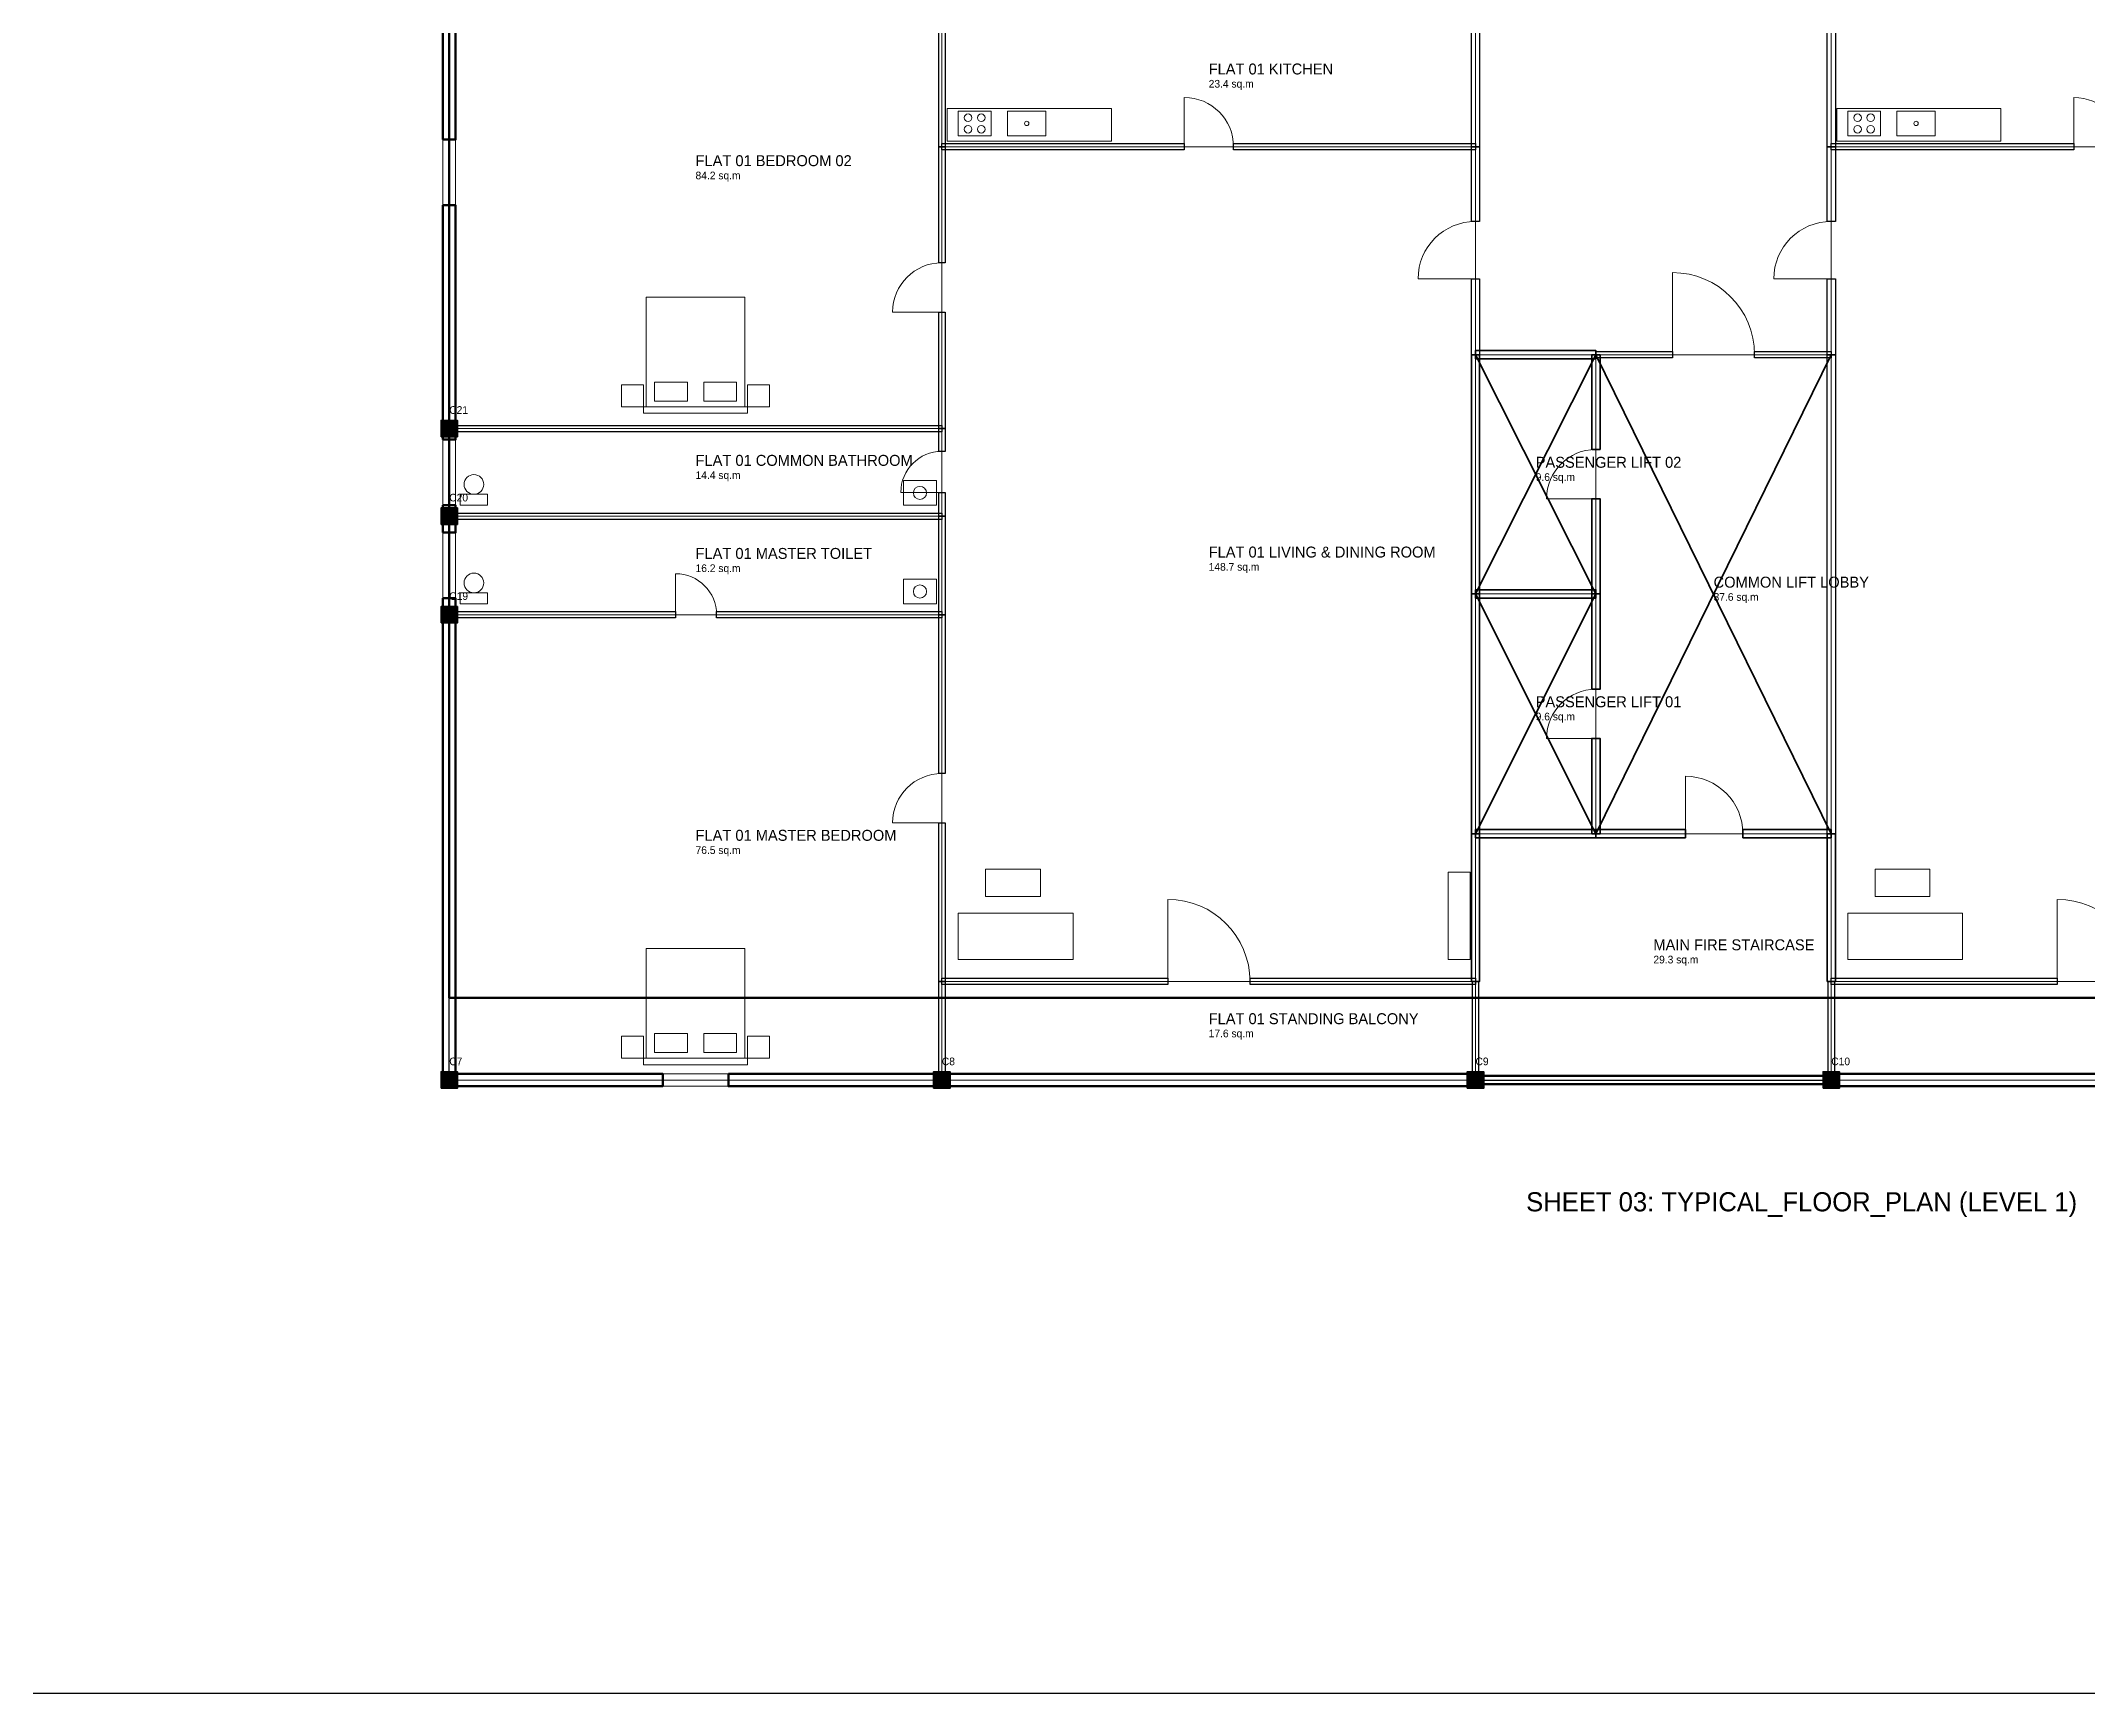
# Model space of a CAD drawing. Header units: millimetres. Extents: x -3000 to 118080, y -8200 to 53000.
# Drawn here: x 57540 to 94923, y -8200 to 21983 of the extents above; entities that cross this region are included whole.
import ezdxf

# ---------------------------------------------------------------- set-up
doc = ezdxf.new("R2010")
doc.units = ezdxf.units.MM
for name, color, linetype, lineweight in [('A-ANNO', 7, 'Continuous', 25), ('A-BALC', 2, 'Continuous', 25), ('A-DOOR', 4, 'Continuous', 18), ('A-FURN', 251, 'Continuous', 13), ('A-GLAZ', 140, 'Continuous', 13), ('A-HATCH', 8, 'Continuous', 9), ('A-LIFT', 30, 'Continuous', 35), ('A-ROOM-AREA', 9, 'Continuous', 15), ('A-ROOM-NAME', 7, 'Continuous', 20), ('A-TEXT', 7, 'Continuous', 18), ('A-WALL-EXT', 3, 'Continuous', 50), ('A-WALL-INT', 8, 'Continuous', 25), ('A-WINDOW', 5, 'Continuous', 18), ('S-BEAM', 6, 'Continuous', 25), ('S-COLUMN', 1, 'Continuous', 35)]:
    doc.layers.add(name, color=color, linetype=linetype, lineweight=lineweight)

msp = doc.modelspace()

# ---------------------------------------------------------------- hatches: boundary and pattern name
at = {"layer": 'A-HATCH'}
for points in [[(64850, 14750), (65150, 14750), (65150, 15050), (64850, 15050)], [(64850, 13150), (65150, 13150), (65150, 13450), (64850, 13450)], [(64850, 11350), (65150, 11350), (65150, 11650), (64850, 11650)], [(64850, 2850), (65150, 2850), (65150, 3150), (64850, 3150)], [(73850, 2850), (74150, 2850), (74150, 3150), (73850, 3150)], [(83600, 2850), (83900, 2850), (83900, 3150), (83600, 3150)], [(90100, 2850), (90400, 2850), (90400, 3150), (90100, 3150)]]:
    msp.add_hatch(color=256, dxfattribs=at).paths.add_polyline_path(points, flags=0)

# ---------------------------------------------------------------- linework, layer by layer
at = {"layer": 'A-ANNO'}
msp.add_lwpolyline([(-3000, -8200), (112150, -8200), (112150, 53000), (-3000, 53000)], close=True, dxfattribs=at)
at = {"layer": 'A-BALC'}
for points in [[(73942.5, 3000), (73942.5, 4800), (74057.5, 4800), (74057.5, 3000)], [(74000, 4857.5), (78130, 4857.5), (78130, 4742.5), (74000, 4742.5)], [(79630, 4857.5), (83750, 4857.5), (83750, 4742.5), (79630, 4742.5)], [(83692.5, 3000), (83692.5, 4800), (83807.5, 4800), (83807.5, 3000)], [(90192.5, 3000), (90192.5, 4800), (90307.5, 4800), (90307.5, 3000)], [(90250, 4857.5), (94380, 4857.5), (94380, 4742.5), (90250, 4742.5)]]:
    msp.add_lwpolyline(points, close=True, dxfattribs=at)
at = {"layer": 'A-DOOR'}
for p, q in [((78430, 20050), (78430, 20950)), ((94680, 20050), (94680, 20950)), ((83750, 17635), (82700, 17635)), ((87350, 16250), (87350, 17750)), ((90250, 17635), (89200, 17635)), ((74000, 17030), (73100, 17030)), ((74000, 13735), (73250, 13735)), ((85950, 13620), (85050, 13620)), ((69135, 11500), (69135, 12250)), ((85950, 9240), (85050, 9240)), ((87585, 7500), (87585, 8550)), ((74000, 7700), (73100, 7700)), ((78130, 4800), (78130, 6300)), ((94380, 4800), (94380, 6300))]:
    msp.add_line(p, q, dxfattribs=at)
for centre, radius, start, end in [((78430, 20050), 900, 0, 90), ((94680, 20050), 900, 0, 90), ((83750, 17635), 1050, 90, 180), ((90250, 17635), 1050, 90, 180), ((74000, 17030), 900, 90, 180), ((87350, 16250), 1500, 0, 90), ((74000, 13735), 750, 90, 180), ((85950, 13620), 900, 90, 180), ((69135, 11500), 750, 0, 90), ((85950, 9240), 900, 90, 180), ((74000, 7700), 900, 90, 180), ((87585, 7500), 1050, 0, 90), ((78130, 4800), 1500, 0, 90), ((94380, 4800), 1500, 0, 90)]:
    msp.add_arc(centre, radius, start, end, dxfattribs=at)
at = {"layer": 'A-FURN'}
for points in [[(74100, 20150), (77100, 20150), (77100, 20750), (74100, 20750)], [(74300, 20250), (74900, 20250), (74900, 20700), (74300, 20700)], [(75200, 20250), (75900, 20250), (75900, 20700), (75200, 20700)], [(90350, 20150), (93350, 20150), (93350, 20750), (90350, 20750)], [(90550, 20250), (91150, 20250), (91150, 20700), (90550, 20700)], [(91450, 20250), (92150, 20250), (92150, 20700), (91450, 20700)], [(68600, 15300), (70400, 15300), (70400, 17300), (68600, 17300)], [(68750, 15400), (69350, 15400), (69350, 15750), (68750, 15750)], [(69650, 15400), (70250, 15400), (70250, 15750), (69650, 15750)], [(68150, 15300), (68550, 15300), (68550, 15700), (68150, 15700)], [(70450, 15300), (70850, 15300), (70850, 15700), (70450, 15700)], [(68550, 15180), (70450, 15180), (70450, 15300), (68550, 15300)], [(73300, 13500), (73900, 13500), (73900, 13950), (73300, 13950)], [(65200, 13500), (65700, 13500), (65700, 13700), (65200, 13700)], [(73300, 11700), (73900, 11700), (73900, 12150), (73300, 12150)], [(65200, 11700), (65700, 11700), (65700, 11900), (65200, 11900)], [(74800, 6350), (75800, 6350), (75800, 6850), (74800, 6850)], [(83250, 5200), (83650, 5200), (83650, 6800), (83250, 6800)], [(91050, 6350), (92050, 6350), (92050, 6850), (91050, 6850)], [(74300, 5200), (76400, 5200), (76400, 6050), (74300, 6050)], [(90550, 5200), (92650, 5200), (92650, 6050), (90550, 6050)], [(68600, 3400), (70400, 3400), (70400, 5400), (68600, 5400)], [(68150, 3400), (68550, 3400), (68550, 3800), (68150, 3800)], [(68750, 3500), (69350, 3500), (69350, 3850), (68750, 3850)], [(69650, 3500), (70250, 3500), (70250, 3850), (69650, 3850)], [(70450, 3400), (70850, 3400), (70850, 3800), (70450, 3800)], [(68550, 3280), (70450, 3280), (70450, 3400), (68550, 3400)]]:
    msp.add_lwpolyline(points, close=True, dxfattribs=at)
for centre, radius in [((74480, 20580), 70), ((74720, 20580), 70), ((90730, 20580), 70), ((90970, 20580), 70), ((74480, 20370), 70), ((74720, 20370), 70), ((75550, 20475), 40), ((90730, 20370), 70), ((90970, 20370), 70), ((91800, 20475), 40), ((65450, 13880), 180), ((73600, 13725), 120), ((65450, 12080), 180), ((73600, 11925), 120)]:
    msp.add_circle(centre, radius, dxfattribs=at)
at = {"layer": 'A-GLAZ'}
for p, q in [((65000, 18980), (65000, 20180)), ((65000, 13500), (65000, 14700)), ((65000, 11800), (65000, 13000)), ((68900, 3000), (70100, 3000))]:
    msp.add_line(p, q, dxfattribs=at)
at = {"layer": 'A-LIFT'}
for p, q in [((83750, 11880), (85950, 16250)), ((83750, 16250), (85950, 11880)), ((85950, 7500), (90250, 16250)), ((85950, 16250), (90250, 7500)), ((83750, 7500), (85950, 11880)), ((83750, 11880), (85950, 7500))]:
    msp.add_line(p, q, dxfattribs=at)
for points in [[(83675, 11880), (83675, 16250), (83825, 16250), (83825, 11880)], [(83750, 16325), (85950, 16325), (85950, 16175), (83750, 16175)], [(85875, 14520), (85875, 16250), (86025, 16250), (86025, 14520)], [(85875, 11880), (85875, 13620), (86025, 13620), (86025, 11880)], [(83675, 7500), (83675, 11880), (83825, 11880), (83825, 7500)], [(83750, 11955), (85950, 11955), (85950, 11805), (83750, 11805)], [(85875, 10140), (85875, 11880), (86025, 11880), (86025, 10140)], [(85875, 7500), (85875, 9240), (86025, 9240), (86025, 7500)], [(83675, 4800), (83675, 7500), (83825, 7500), (83825, 4800)], [(83750, 7575), (85950, 7575), (85950, 7425), (83750, 7425)], [(85950, 7575), (87585, 7575), (87585, 7425), (85950, 7425)], [(88635, 7575), (90250, 7575), (90250, 7425), (88635, 7425)], [(90175, 4800), (90175, 7500), (90325, 7500), (90325, 4800)]]:
    msp.add_lwpolyline(points, close=True, dxfattribs=at)
at = {"layer": 'A-ROOM-NAME'}
for points in [[(83750, 16250), (90250, 16250), (90250, 32250), (83750, 32250)], [(65000, 14900), (74000, 14900), (74000, 24250), (65000, 24250)], [(74000, 20050), (83750, 20050), (83750, 22450), (74000, 22450)], [(90250, 20050), (100000, 20050), (100000, 22450), (90250, 22450)], [(74000, 4800), (83750, 4800), (83750, 20050), (74000, 20050)], [(90250, 4800), (100000, 4800), (100000, 20050), (90250, 20050)], [(83750, 11880), (85950, 11880), (85950, 16250), (83750, 16250)], [(85950, 7500), (90250, 7500), (90250, 16250), (85950, 16250)], [(65000, 13300), (74000, 13300), (74000, 14900), (65000, 14900)], [(65000, 11500), (74000, 11500), (74000, 13300), (65000, 13300)], [(83750, 7500), (85950, 7500), (85950, 11880), (83750, 11880)], [(65000, 3000), (74000, 3000), (74000, 11500), (65000, 11500)], [(83750, 3000), (90250, 3000), (90250, 7500), (83750, 7500)], [(74000, 3000), (83750, 3000), (83750, 4800), (74000, 4800)], [(90250, 3000), (100000, 3000), (100000, 4800), (90250, 4800)]]:
    msp.add_lwpolyline(points, close=True, dxfattribs=at)
at = {"layer": 'A-WALL-EXT'}
for points in [[(65000, 4500), (109000, 4500), (109000, 47000), (65000, 47000)], [(64885, 20180), (64885, 24250), (65115, 24250), (65115, 20180)], [(64885, 14900), (64885, 18980), (65115, 18980), (65115, 14900)], [(64885, 14700), (64885, 14900), (65115, 14900), (65115, 14700)], [(64885, 13300), (64885, 13500), (65115, 13500), (65115, 13300)], [(64885, 13000), (64885, 13300), (65115, 13300), (65115, 13000)], [(64885, 11500), (64885, 11800), (65115, 11800), (65115, 11500)], [(64885, 3000), (64885, 11500), (65115, 11500), (65115, 3000)], [(65000, 3115), (68900, 3115), (68900, 2885), (65000, 2885)], [(70100, 3115), (74000, 3115), (74000, 2885), (70100, 2885)], [(74000, 3115), (83750, 3115), (83750, 2885), (74000, 2885)], [(83750, 3075), (90250, 3075), (90250, 2925), (83750, 2925)], [(90250, 3115), (100000, 3115), (100000, 2885), (90250, 2885)]]:
    msp.add_lwpolyline(points, close=True, dxfattribs=at)
at = {"layer": 'A-WALL-INT'}
for points in [[(73942.5, 20050), (73942.5, 22450), (74057.5, 22450), (74057.5, 20050)], [(83675, 20050), (83675, 22450), (83825, 22450), (83825, 20050)], [(90175, 20050), (90175, 22450), (90325, 22450), (90325, 20050)], [(73942.5, 17930), (73942.5, 20050), (74057.5, 20050), (74057.5, 17930)], [(74000, 20107.5), (78430, 20107.5), (78430, 19992.5), (74000, 19992.5)], [(79330, 20107.5), (83750, 20107.5), (83750, 19992.5), (79330, 19992.5)], [(83675, 18685), (83675, 20050), (83825, 20050), (83825, 18685)], [(90175, 18685), (90175, 20050), (90325, 20050), (90325, 18685)], [(90250, 20107.5), (94680, 20107.5), (94680, 19992.5), (90250, 19992.5)], [(83675, 16250), (83675, 17635), (83825, 17635), (83825, 16250)], [(90175, 16250), (90175, 17635), (90325, 17635), (90325, 16250)], [(73942.5, 14900), (73942.5, 17030), (74057.5, 17030), (74057.5, 14900)], [(85950, 16307.5), (87350, 16307.5), (87350, 16192.5), (85950, 16192.5)], [(88850, 16307.5), (90250, 16307.5), (90250, 16192.5), (88850, 16192.5)], [(90175, 7500), (90175, 16250), (90325, 16250), (90325, 7500)], [(65000, 14957.5), (74000, 14957.5), (74000, 14842.5), (65000, 14842.5)], [(73942.5, 14485), (73942.5, 14900), (74057.5, 14900), (74057.5, 14485)], [(73942.5, 13300), (73942.5, 13735), (74057.5, 13735), (74057.5, 13300)], [(65000, 13357.5), (74000, 13357.5), (74000, 13242.5), (65000, 13242.5)], [(73942.5, 11500), (73942.5, 13300), (74057.5, 13300), (74057.5, 11500)], [(65000, 11557.5), (69135, 11557.5), (69135, 11442.5), (65000, 11442.5)], [(69885, 11557.5), (74000, 11557.5), (74000, 11442.5), (69885, 11442.5)], [(73942.5, 8600), (73942.5, 11500), (74057.5, 11500), (74057.5, 8600)], [(73942.5, 4800), (73942.5, 7700), (74057.5, 7700), (74057.5, 4800)]]:
    msp.add_lwpolyline(points, close=True, dxfattribs=at)
at = {"layer": 'A-WINDOW'}
for p, q in [((64885, 18980), (64885, 20180)), ((64885, 20180), (65115, 20180)), ((65115, 18980), (65115, 20180)), ((64885, 18980), (65115, 18980)), ((64885, 13500), (64885, 14700)), ((64885, 14700), (65115, 14700)), ((65115, 13500), (65115, 14700)), ((64885, 13500), (65115, 13500)), ((64885, 11800), (64885, 13000)), ((64885, 13000), (65115, 13000)), ((65115, 11800), (65115, 13000)), ((64885, 11800), (65115, 11800)), ((68900, 3115), (70100, 3115)), ((68900, 3115), (68900, 2885)), ((70100, 3115), (70100, 2885)), ((68900, 2885), (70100, 2885))]:
    msp.add_line(p, q, dxfattribs=at)
at = {"layer": 'S-BEAM'}
for p, q in [((65000, 11500), (65000, 14900)), ((65000, 13300), (65000, 14900)), ((65000, 11500), (65000, 13300)), ((65000, 3000), (65000, 11500)), ((83750, 3000), (90250, 3000))]:
    msp.add_line(p, q, dxfattribs=at)
at = {"layer": 'S-COLUMN'}
for points in [[(64850, 14750), (65150, 14750), (65150, 15050), (64850, 15050)], [(64850, 13150), (65150, 13150), (65150, 13450), (64850, 13450)], [(64850, 11350), (65150, 11350), (65150, 11650), (64850, 11650)], [(64850, 2850), (65150, 2850), (65150, 3150), (64850, 3150)], [(73850, 2850), (74150, 2850), (74150, 3150), (73850, 3150)], [(83600, 2850), (83900, 2850), (83900, 3150), (83600, 3150)], [(90100, 2850), (90400, 2850), (90400, 3150), (90100, 3150)]]:
    msp.add_lwpolyline(points, close=True, dxfattribs=at)

# ---------------------------------------------------------------- texts
at = {"layer": 'A-ROOM-AREA'}
for s, p in [('23.4 sq.m', (78875, 21130)), ('84.2 sq.m', (69500, 19455)), ('14.4 sq.m', (69500, 13980)), ('9.6 sq.m', (84850, 13945)), ('16.2 sq.m', (69500, 12280)), ('148.7 sq.m', (78875, 12305)), ('37.6 sq.m', (88100, 11755)), ('9.6 sq.m', (84850, 9570)), ('76.5 sq.m', (69500, 7130)), ('29.3 sq.m', (87000, 5130)), ('17.6 sq.m', (78875, 3780))]:
    msp.add_text(s, height=140, dxfattribs=at).set_placement(p)
at = {"layer": 'A-ROOM-NAME'}
for s, p in [('FLAT 01 KITCHEN', (78875, 21370)), ('FLAT 01 BEDROOM 02', (69500, 19695)), ('FLAT 01 COMMON BATHROOM', (69500, 14220)), ('PASSENGER LIFT 02', (84850, 14185)), ('FLAT 01 MASTER TOILET', (69500, 12520)), ('FLAT 01 LIVING & DINING ROOM', (78875, 12545)), ('COMMON LIFT LOBBY', (88100, 11995)), ('PASSENGER LIFT 01', (84850, 9810)), ('FLAT 01 MASTER BEDROOM', (69500, 7370)), ('MAIN FIRE STAIRCASE', (87000, 5370)), ('FLAT 01 STANDING BALCONY', (78875, 4020))]:
    msp.add_text(s, height=200, dxfattribs=at).set_placement(p)
at = {"layer": 'A-TEXT'}
for s, height, p in [('C21', 140, (65000, 15170)), ('C20', 140, (65000, 13570)), ('C19', 140, (65000, 11770)), ('C7', 140, (65000, 3270)), ('C8', 140, (74000, 3270)), ('C9', 140, (83750, 3270)), ('C10', 140, (90250, 3270)), ('SHEET 03: TYPICAL_FLOOR_PLAN (LEVEL 1)', 350, (84675, 600))]:
    msp.add_text(s, height=height, dxfattribs=at).set_placement(p)

doc.saveas('drawing.dxf')
